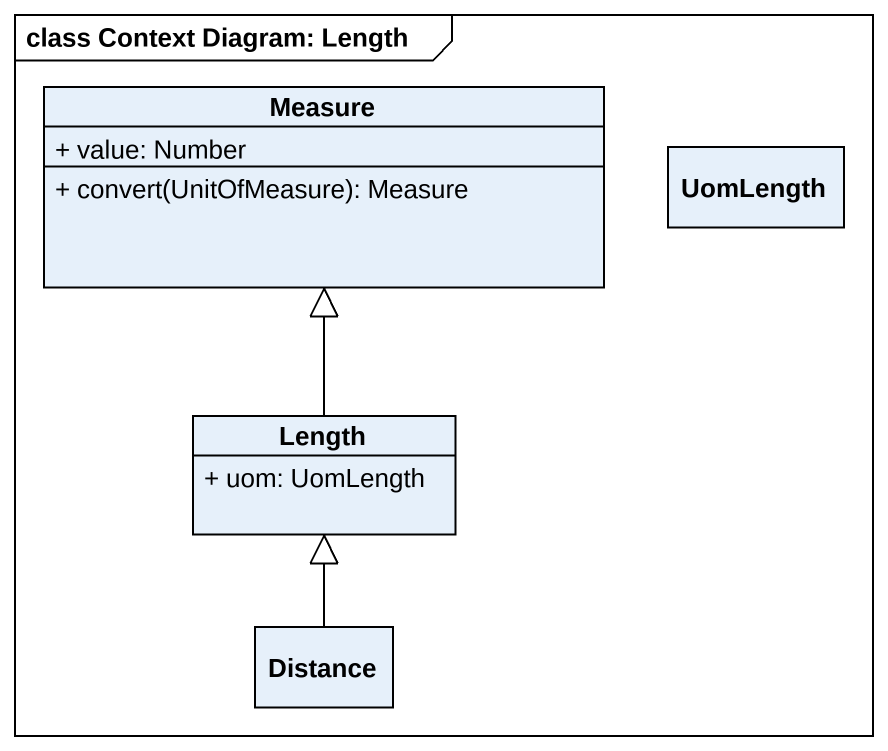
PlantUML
@startuml
mainframe class Context Diagram: Length
hide circle
hide empty members
skinparam classAttributeIconSize 0
class Measure {
  + value: Number
  + convert(UnitOfMeasure): Measure
}
class UomLength
class Length {
  + uom: UomLength
}
class Distance
Length -up-|> Measure
Distance -up-|> Length
@enduml
